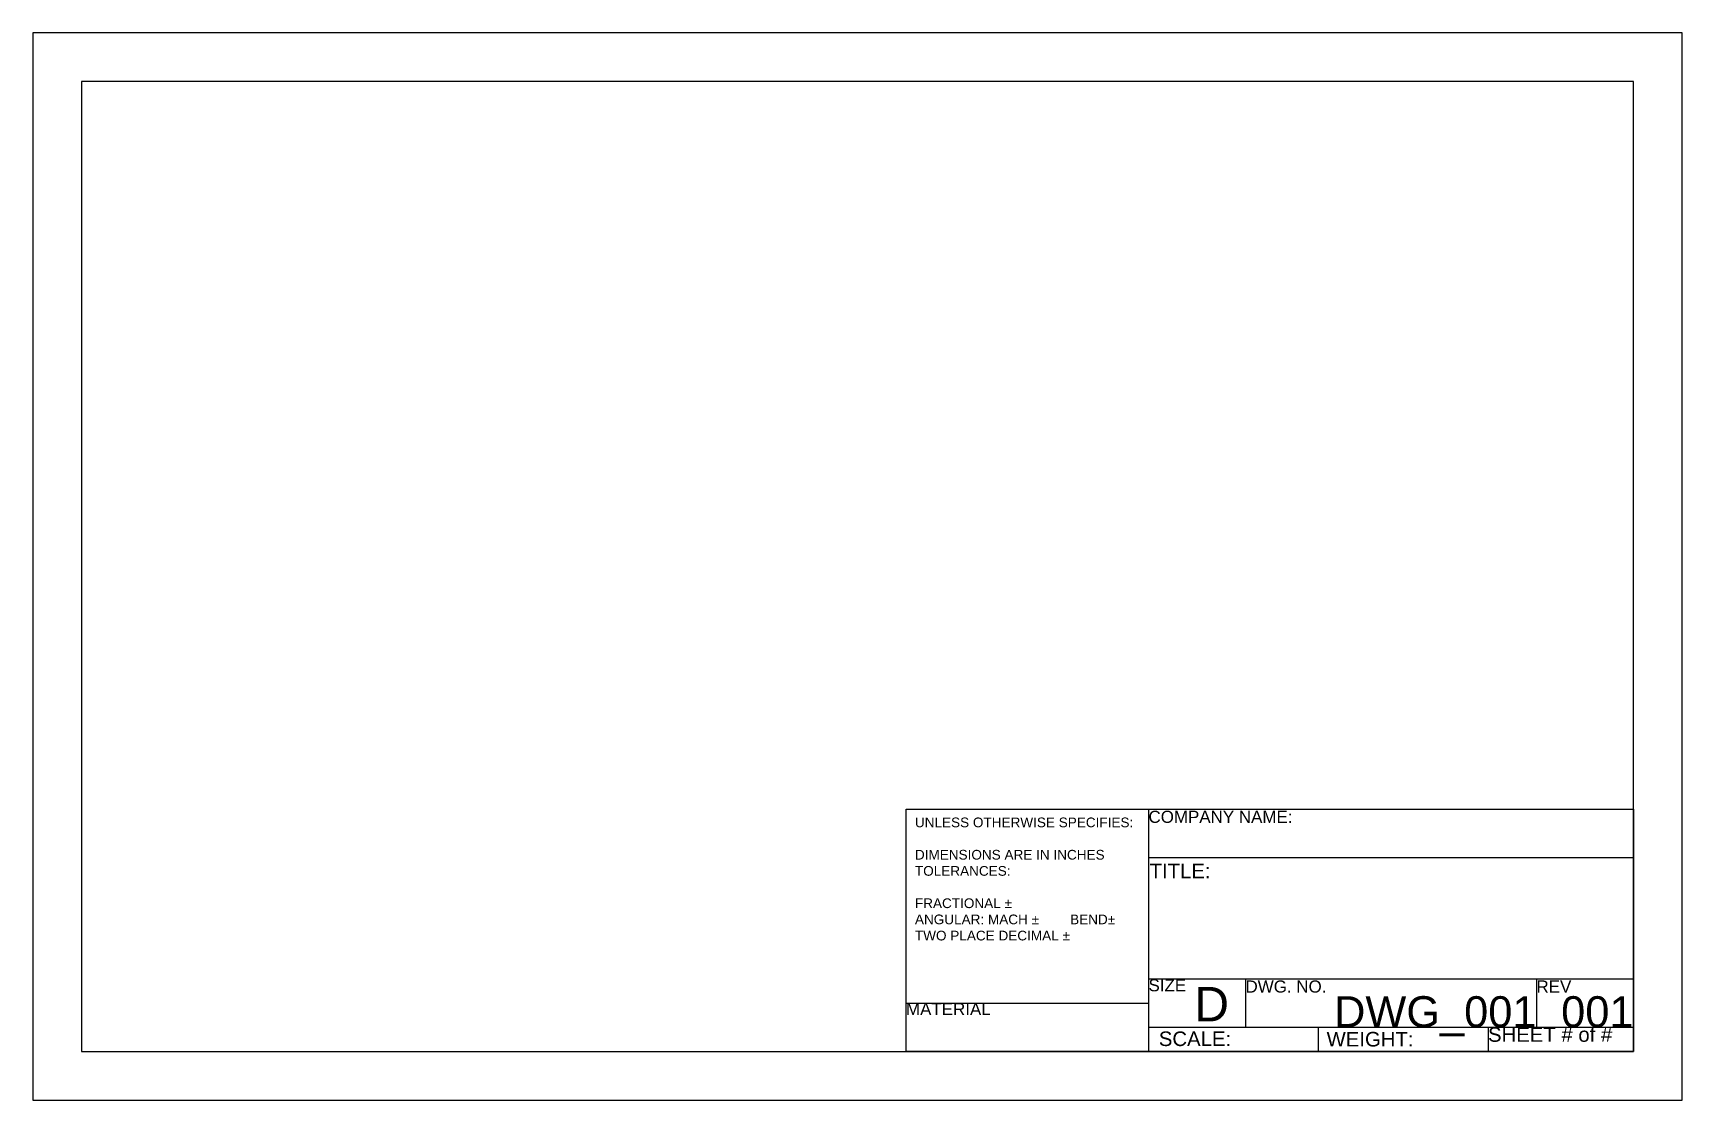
# Model space of a CAD drawing. Header units: inches. Extents: x 5 to 39, y 5 to 27.
import ezdxf
from ezdxf.enums import TextEntityAlignment as Align

# ---------------------------------------------------------------- set-up
doc = ezdxf.new("R2010")
doc.units = ezdxf.units.IN
doc.header["$MEASUREMENT"] = 0
doc.styles.get("Standard").update_dxf_attribs({"font": 'arial.ttf'})

# ---------------------------------------------------------------- blocks, each defined once
blk = doc.blocks.new('Exercise Title Block')
for p, q in [((23, 6), (23, 1)), ((23, 5), (33, 5)), ((23, 2.5), (33, 2.5)), ((25, 2.5), (25, 1.5)), ((31, 2.5), (31, 1.5)), ((18, 2), (23, 2)), ((23, 1.5), (33, 1.5)), ((26.5, 1.5), (26.5, 1)), ((30, 1.5), (30, 1))]:
    blk.add_line(p, q)
for points in [[(0, 0), (34, 0), (34, 22), (0, 22)], [(1, 1), (33, 1), (33, 21), (1, 21)], [(33, 1), (18, 1), (18, 6), (33, 6)]]:
    blk.add_lwpolyline(points, close=True)
for s, height, p in [('COMPANY NAME:', 0.25, (23, 5.714)), ('TITLE:', 0.3, (23.023, 4.574)), ('SIZE', 0.25, (23, 2.241)), ('DWG. NO.', 0.25, (25, 2.215)), ('REV', 0.25, (31, 2.215)), ('D', 0.711, (23.943, 1.621)), ('SCALE:', 0.3, (23.213, 1.113)), ('WEIGHT:', 0.3, (26.672, 1.104))]:
    blk.add_text(s, height=height).set_placement(p)
at = {"attachment_point": 1}
for s, insert, char_height in [('UNLESS OTHERWISE SPECIFIES:\\P\\PDIMENSIONS ARE IN INCHES TOLERANCES:\\P\\PFRACTIONAL %%P\\PANGULAR: MACH %%P^IBEND%%P\\PTWO PLACE DECIMAL %%P', (18.184, 5.824), 0.2), ('MATERIAL', (18, 2), 0.25)]:
    blk.add_mtext_dynamic_manual_height_columns(s, width=5, gutter_width=3.557, heights=[0], dxfattribs=dict(at, insert=insert, char_height=char_height))
for tag, p in [('DWGNUM', (31, 1.5)), ('REV', (33, 1.5))]:
    blk.add_attdef(tag, text='', height=0.64).set_placement(p, align=Align.RIGHT)

msp = doc.modelspace()

# ---------------------------------------------------------------- block references
msp.add_blockref('Exercise Title Block', (5, 5)).add_auto_attribs({'REV': '001', 'DWGNUM': 'DWG_001'})

# ---------------------------------------------------------------- texts
at = {"insert": (35, 6.5), "char_height": 0.3, "attachment_point": 1}
msp.add_mtext_dynamic_manual_height_columns('SHEET # of #', width=3, gutter_width=3.557, heights=[0], dxfattribs=at)

doc.saveas('drawing.dxf')
